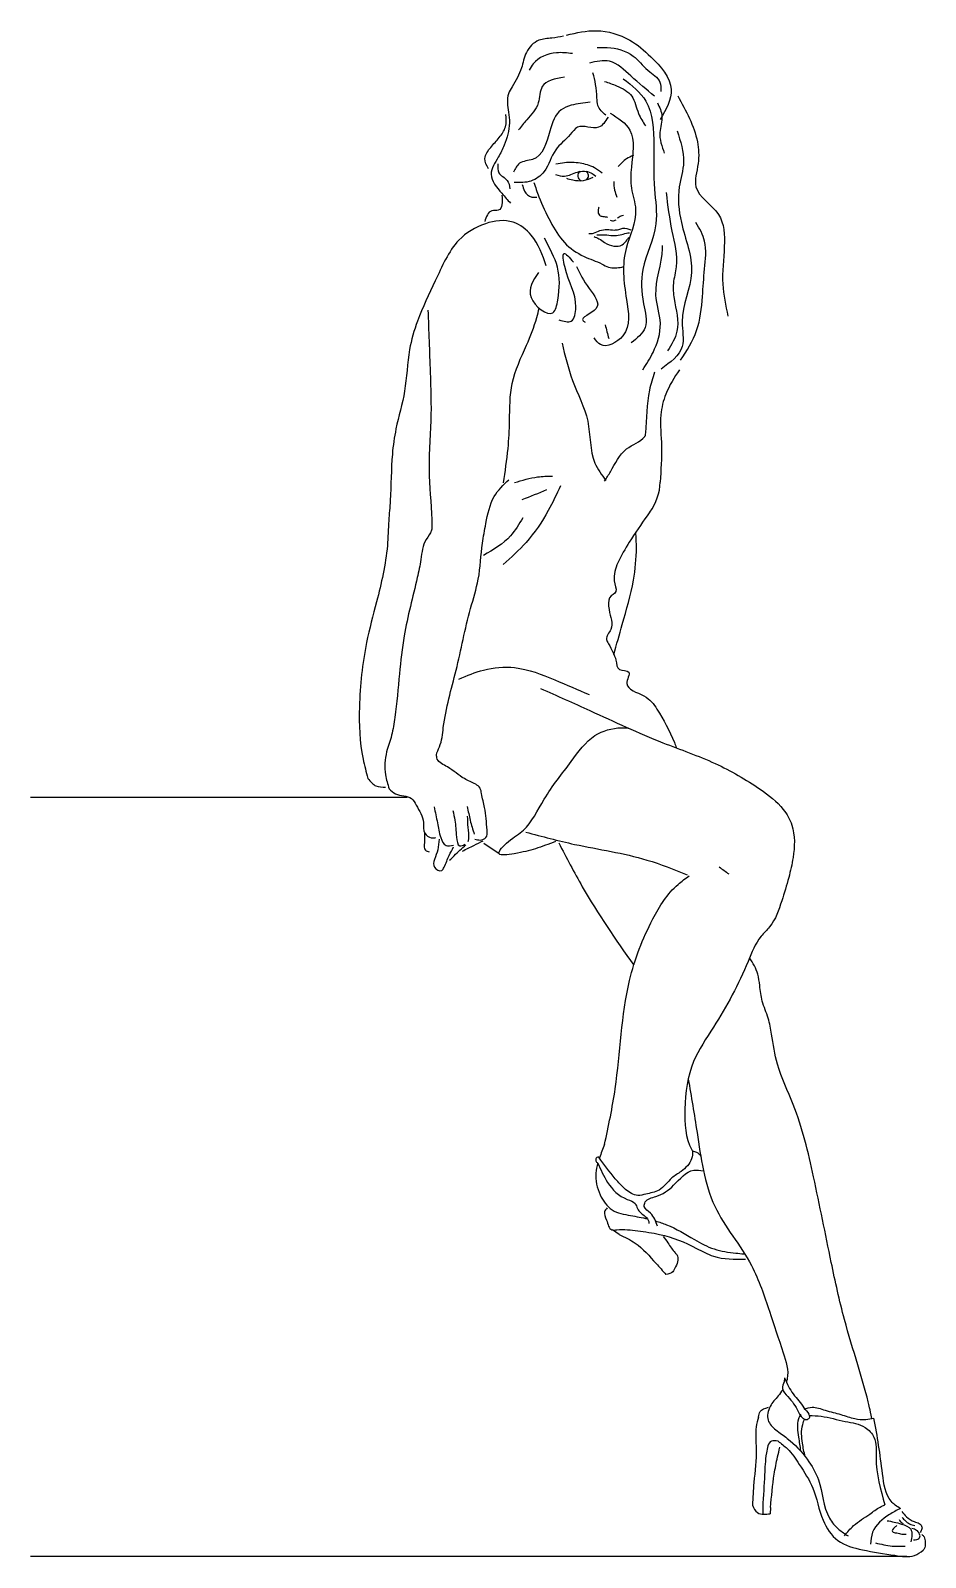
# Model space of a CAD drawing. Header units: millimetres. Extents: x -460 to 480, y -1 to 1603.
import ezdxf

# ---------------------------------------------------------------- set-up
doc = ezdxf.new("R2010")
doc.units = ezdxf.units.MM
doc.layers.add('ceco.net 138', color=7, linetype='Continuous')

msp = doc.modelspace()

# ---------------------------------------------------------------- linework, layer by layer
at = {"layer": 'ceco.net 138'}
for p, q in [((-64.4, 797.5), (-460.3, 797.5)), ((32, 738.4), (16.1, 749.1)), ((158.2, 338.4), (151.1, 343.2)), ((309, 52.1), (309, 44.5)), ((317.3, 51.5), (316.8, 45)), ((460.3, 0), (-460.3, 0))]:
    msp.add_line(p, q, dxfattribs=at)
for centre, radius, start, end in [((120.3, 1450.7), 5.57, 125.7061, 246.5369), ((120.3, 1450.7), 5.57, 314.7034, 57.7289), ((144, 1131.1), 57.4, 324.0798, 357.7892)]:
    msp.add_arc(centre, radius, start, end, dxfattribs=at)
for points, knots in [([(99.7, 1597.3), (95.7, 1596.5), (87.1, 1595), (71.9, 1594.5), (59, 1581.3), (56.3, 1562), (48.1, 1548.3), (39.5, 1533.8), (41.7, 1520.1), (44, 1502.1), (38.9, 1485.6), (30.9, 1468.8), (18.7, 1451.1), (33.2, 1434.3), (41, 1425.3), (43.9, 1421.9)], [0, 0, 0, 0, 12.340589, 26.14571, 44.387976, 61.589489, 83.607484, 91.995293, 111.217516, 122.508606, 146.616818, 160.667863, 180.000225, 203.091058, 216.723171, 216.723171, 216.723171, 216.723171]), ([(103, 1598.5), (113.3, 1600.9), (135.7, 1606.1), (168.5, 1596.3), (194.3, 1574), (220.8, 1543.9), (207.5, 1520.5), (201.4, 1510)], [0, 0, 0, 0, 31.626689, 68.110257, 96.354537, 136.789384, 170.093502, 170.093502, 170.093502, 170.093502]), ([(109.1, 1579), (103.6, 1579.7), (89.1, 1581.5), (70.7, 1574.2), (64.9, 1563.9), (63.6, 1561.5)], [0, 0, 0, 0, 16.88719, 43.840416, 51.979176, 51.979176, 51.979176, 51.979176]), ([(195.4, 1534.4), (187.1, 1541.1), (172, 1553.5), (150.9, 1574.6), (134.2, 1570.8), (126.9, 1569.1)], [0, 0, 0, 0, 32.608415, 59.929297, 81.123088, 81.123088, 81.123088, 81.123088]), ([(135.1, 1585.5), (138.6, 1585.6), (151.6, 1586), (173, 1580), (186.1, 1561.6), (202.2, 1552.4), (202, 1542.8), (201.9, 1539.3)], [0, 0, 0, 0, 10.616304, 39.249235, 60.884749, 78.542493, 88.261321, 88.261321, 88.261321, 88.261321]), ([(144.3, 1514.3), (140.7, 1517.4), (135, 1522.4), (134.9, 1534.7), (133.9, 1546.1), (131.7, 1554.8), (130.7, 1558.8)], [0, 0, 0, 0, 13.330091, 21.355322, 35.490604, 48.001064, 48.001064, 48.001064, 48.001064]), ([(100.7, 1554.3), (90.9, 1552.6), (74.2, 1549.7), (75.4, 1524.5), (62.4, 1511.6), (55.4, 1502.4), (52.6, 1498.8)], [0, 0, 0, 0, 25.458433, 43.094709, 64.650825, 78.202263, 78.202263, 78.202263, 78.202263]), ([(142.8, 1549.9), (147, 1548.5), (157.2, 1544.9), (174.2, 1536.2), (176.8, 1516.9), (183.2, 1507.2), (186, 1503)], [0, 0, 0, 0, 13.506231, 32.759505, 52.351416, 67.473196, 67.473196, 67.473196, 67.473196]), ([(162.5, 1552.7), (171.6, 1545.5), (193.5, 1528.2), (195.1, 1482.2), (193.7, 1440.1), (201.1, 1395.2), (180, 1357), (181.9, 1320.5), (190.2, 1290.6), (177, 1280), (170.9, 1275.1)], [0, 0, 0, 0, 33.451541, 80.73311, 126.506855, 163.152558, 213.133628, 248.992868, 274.211157, 295.819095, 295.819095, 295.819095, 295.819095]), ([(127.6, 1528.1), (121, 1527.3), (110.6, 1526.1), (91.9, 1519.1), (84.5, 1494.9), (76.5, 1466.1), (52.8, 1466.5), (49, 1458.1), (47.3, 1454.5)], [0, 0, 0, 0, 19.96866, 31.571054, 56.979341, 91.71829, 106.043446, 117.296755, 117.296755, 117.296755, 117.296755]), ([(198.4, 1527.2), (200.6, 1522.6), (205.4, 1512.6), (198.5, 1494.4), (203, 1481.7), (205.6, 1474.4)], [0, 0, 0, 0, 14.80279, 31.794709, 54.13476, 54.13476, 54.13476, 54.13476]), ([(219.7, 1534.7), (228.4, 1519), (240.8, 1496.5), (242.7, 1463.2), (232.5, 1432.9), (268.4, 1413.9), (269.5, 1374), (264.9, 1338.8), (270.1, 1314.5), (272.4, 1303.3)], [0, 0, 0, 0, 52.533543, 75.429951, 99.946384, 137.363485, 171.477148, 211.171573, 245.156916, 245.156916, 245.156916, 245.156916]), ([(20.9, 1458), (18.9, 1461.6), (14.7, 1469.4), (23.4, 1481.2), (32.1, 1490.3), (40.2, 1501.8), (39.5, 1510.7), (39.2, 1515.2)], [0, 0, 0, 0, 11.417637, 24.630217, 38.262315, 51.290896, 64.426649, 64.426649, 64.426649, 64.426649]), ([(146.5, 1512.3), (143.6, 1507.7), (136.5, 1496.1), (115.9, 1507), (104.8, 1490.1), (88.4, 1478.9), (83.3, 1456.1), (65.8, 1443.2), (54, 1443.5), (48, 1443.7)], [0, 0, 0, 0, 14.577246, 36.711879, 47.502696, 69.630139, 95.568543, 112.512134, 130.133342, 130.133342, 130.133342, 130.133342]), ([(148.7, 1516.6), (157, 1511.4), (177.2, 1498.7), (170.9, 1464.8), (169.5, 1437.4), (180.2, 1408.8), (159.6, 1370.8), (164.2, 1326.9), (172.6, 1284.3), (141.2, 1267.4), (133.9, 1277.6), (131.9, 1280.4)], [0, 0, 0, 0, 27.473265, 66.244755, 88.609276, 111.401683, 153.344228, 207.014302, 245.561153, 270.492553, 280.383282, 280.383282, 280.383282, 280.383282]), ([(219, 1497.8), (222.7, 1486.9), (229.2, 1467.4), (218.5, 1435.5), (222.5, 1396.1), (242.5, 1349.1), (219.9, 1307.2), (229.3, 1267.3), (211.9, 1254.7), (202.2, 1247.6)], [0, 0, 0, 0, 33.511561, 59.847626, 97.2944, 151.00064, 203.810873, 229.745709, 262.135471, 262.135471, 262.135471, 262.135471]), ([(30.7, 1463.2), (30.5, 1459.7), (29.9, 1452), (41.8, 1447.6), (42.9, 1440.2), (43.4, 1436.9)], [0, 0, 0, 0, 9.423522, 21.380628, 30.722626, 30.722626, 30.722626, 30.722626]), ([(140.5, 1453.3), (137.8, 1455.4), (130.9, 1460.6), (117, 1464.6), (103.2, 1464.9), (94.7, 1463.5), (91.7, 1463)], [0, 0, 0, 0, 10.118567, 25.827162, 42.098655, 51.424076, 51.424076, 51.424076, 51.424076]), ([(173.1, 1471.9), (170.6, 1470.9), (164.4, 1468.4), (160, 1463.4), (157.3, 1460.4)], [0, 0, 0, 0, 7.875086, 19.769365, 19.769365, 19.769365, 19.769365]), ([(91.3, 1451.9), (94.5, 1451), (102.5, 1448.7), (113.8, 1455.9), (126.6, 1455.9), (131.9, 1451.6), (133.6, 1450.3)], [0, 0, 0, 0, 9.561366, 24.043825, 37.846912, 44.251877, 44.251877, 44.251877, 44.251877]), ([(102.7, 1448.1), (105, 1447.4), (110.8, 1445.8), (120.8, 1444.9), (127.5, 1447.9), (130.8, 1449.4)], [0, 0, 0, 0, 7.249956, 18.248977, 28.95346, 28.95346, 28.95346, 28.95346]), ([(152.5, 1444.8), (152.6, 1441.7), (152.7, 1436), (154.9, 1430.8), (155.9, 1428.4)], [0, 0, 0, 0, 9.128831, 16.882868, 16.882868, 16.882868, 16.882868]), ([(35, 1430.4), (35.3, 1423.2), (35.9, 1413), (21.1, 1415.3), (18.6, 1407.6), (16.9, 1402.6)], [0, 0, 0, 0, 16.223977, 23.033593, 36.584697, 36.584697, 36.584697, 36.584697]), ([(56.4, 1441.4), (57, 1439), (58.2, 1433.5), (64.7, 1427.7), (69.9, 1428.2), (71.7, 1428.4)], [0, 0, 0, 0, 7.2369, 17.009079, 22.351898, 22.351898, 22.351898, 22.351898]), ([(68.6, 1443.6), (70.3, 1438.6), (75, 1424.5), (85.2, 1403.1), (98.9, 1379.6), (119.5, 1365.5), (136.4, 1360.4), (148.8, 1353), (157, 1354.1), (162.3, 1354.9), (162.9, 1355)], [0, 0, 0, 0, 2.747753, 7.76383, 12.408811, 16.784181, 20.36461, 21.681587, 24.135206, 24.438173, 24.438173, 24.438173, 24.438173]), ([(207.5, 1433), (209.2, 1419.5), (212.4, 1393.7), (221.3, 1361.6), (214.1, 1338.3), (216.1, 1315.6), (223.7, 1290.2), (213.2, 1273.4), (209.1, 1266.7)], [0, 0, 0, 0, 40.886376, 78.542571, 96.350392, 112.387151, 146.848194, 169.709107, 169.709107, 169.709107, 169.709107]), ([(136.9, 1417.7), (136.5, 1416.6), (135.7, 1413.9), (136.4, 1408.7), (141.6, 1408), (144.4, 1407.5), (146, 1407.2)], [0, 0, 0, 0, 3.4529, 8.77653, 12.718025, 17.531327, 17.531327, 17.531327, 17.531327]), ([(81.6, 1356), (77.6, 1367.5), (70.9, 1386.4), (46, 1405.9), (15.6, 1402.1), (-17.2, 1381.8), (-34, 1340.6), (-53.1, 1303.3), (-64.3, 1264.1), (-65.2, 1225.1), (-76.2, 1189.5), (-81.6, 1151), (-81.3, 1118.7), (-84.2, 1086.7), (-85.1, 1050.8), (-95, 1008.2), (-110.3, 952.8), (-115.9, 897.2), (-114.5, 848.7), (-107.6, 824.3), (-105.7, 817.6)], [0, 0, 0, 0, 35.968265, 59.129427, 88.495997, 121.252099, 170.758597, 216.8528, 248.031585, 291.937364, 332.778202, 359.349345, 408.251251, 429.347942, 455.694667, 515.722247, 559.834552, 627.889543, 682.880362, 703.84352, 703.84352, 703.84352, 703.84352]), ([(148.6, 1404.1), (149.4, 1403.8), (151.6, 1403.1), (153.8, 1403.8), (155.1, 1404.3)], [0, 0, 0, 0, 2.639291, 6.674117, 6.674117, 6.674117, 6.674117]), ([(153.2, 1393.7), (154.7, 1393.8), (157.8, 1394), (163.4, 1396.8), (167.8, 1395), (170.6, 1393.8)], [0, 0, 0, 0, 4.529548, 9.231393, 17.92123, 17.92123, 17.92123, 17.92123]), ([(156.3, 1406.2), (157.5, 1407.1), (159.5, 1408.5), (161.8, 1409.2), (162.6, 1409.4)], [0, 0, 0, 0, 4.613383, 7.115584, 7.115584, 7.115584, 7.115584]), ([(222.8, 1256.8), (229.3, 1266.9), (242.4, 1287.3), (245.7, 1321.7), (247.6, 1352.6), (251.2, 1380.2), (242.6, 1395.3), (238.8, 1401.7)], [0, 0, 0, 0, 35.497184, 71.864573, 100.94088, 129.926883, 151.77223, 151.77223, 151.77223, 151.77223]), ([(73.3, 1349), (67.7, 1340.6), (56.4, 1323.6), (89.2, 1297.5), (95.8, 1328.8), (96.3, 1354.4), (85.2, 1374.9), (79.7, 1385)], [0, 0, 0, 0, 27.140903, 55.059461, 69.274975, 103.742808, 137.113126, 137.113126, 137.113126, 137.113126]), ([(126.2, 1389.9), (128, 1389.9), (132.1, 1390), (140.3, 1395.1), (147.9, 1394.2), (153.2, 1393.7)], [0, 0, 0, 0, 5.212156, 12.32636, 27.503828, 27.503828, 27.503828, 27.503828]), ([(131.8, 1386.8), (133.5, 1386.1), (137.5, 1384.5), (143.6, 1379.7), (151.8, 1376), (161.5, 1376.9), (165.9, 1382.3), (167.8, 1385.4), (168.4, 1386.3)], [0, 0, 0, 0, 5.581418, 12.636622, 23.252199, 31.930162, 39.61812, 42.937804, 42.937804, 42.937804, 42.937804]), ([(134.8, 1388.7), (137.6, 1388.8), (143.2, 1389), (151.3, 1387.6), (159, 1388.1), (164.7, 1390.2), (168, 1390.7), (169.1, 1390.9)], [0, 0, 0, 0, 8.26331, 16.766429, 24.448905, 31.342456, 34.623285, 34.623285, 34.623285, 34.623285]), ([(94.9, 1299.3), (99.8, 1297.8), (110.5, 1294.5), (115.6, 1326.4), (103, 1338.7), (97.5, 1375), (106, 1364.8), (110.2, 1359.8)], [0, 0, 0, 0, 12.888535, 28.097305, 72.52774, 86.177226, 99.795911, 99.795911, 99.795911, 99.795911]), ([(183.1, 1246.9), (186.9, 1252.8), (196.2, 1267.6), (205, 1295.3), (191.4, 1331.7), (203.9, 1358.8), (203.7, 1376.3), (203.7, 1377.3)], [0, 0, 0, 0, 21.197364, 52.649133, 82.748342, 132.047808, 135.098976, 135.098976, 135.098976, 135.098976]), ([(113.4, 1355.4), (116.9, 1348), (123.3, 1334.5), (145, 1310.5), (114.8, 1301.3), (121.7, 1297.4), (122.6, 1296.9)], [0, 0, 0, 0, 26.747208, 49.180561, 67.626197, 70.517358, 70.517358, 70.517358, 70.517358]), ([(-42.7, 1309.6), (-41.9, 1287.8), (-40.6, 1249.2), (-38.5, 1191.1), (-43.8, 1137), (-38.2, 1099.1), (-38.7, 1075.9), (-48, 1066.2), (-49.7, 1048.2), (-56.7, 1014.5), (-67.9, 975), (-72.8, 925.5), (-76.1, 890.6), (-80.1, 863), (-87.7, 843.9), (-88.8, 824.1), (-85, 811.5), (-83.5, 806.7)], [0, 0, 0, 0, 65.48048, 115.969828, 174.336667, 226.999152, 231.502173, 242.728759, 264.409329, 283.844594, 346.476266, 386.783952, 432.79469, 451.975469, 469.95735, 494.290286, 509.346867, 509.346867, 509.346867, 509.346867]), ([(36.6, 1128), (38.4, 1140), (41.8, 1161.7), (43.4, 1196.6), (43, 1234.4), (59.6, 1269), (70.2, 1295), (73.4, 1308.2), (74.1, 1311.5)], [0, 0, 0, 0, 0.0363881, 0.0656877, 0.1050625, 0.1480269, 0.1788462, 0.1890251, 0.1890251, 0.1890251, 0.1890251]), ([(98.2, 1275), (101.3, 1261.7), (107.9, 1233.5), (129.3, 1194.5), (126.5, 1154.6), (139.8, 1136.6), (144.1, 1130.7)], [0, 0, 0, 0, 40.906459, 86.582592, 131.179605, 152.628305, 152.628305, 152.628305, 152.628305]), ([(195.3, 1244.3), (193.3, 1238.1), (186.8, 1217.5), (187.2, 1194.5), (185.6, 1178.6), (185.5, 1177.5)], [0, 0, 0, 0, 3.428463, 11.253443, 11.811227, 11.811227, 11.811227, 11.811227]), ([(221.5, 1246.9), (216.2, 1238.7), (206.8, 1224.1), (200, 1196.1), (204.1, 1165), (201.9, 1141.5), (201.4, 1128.9)], [0, 0, 0, 0, 5.102086, 9.009601, 14.774021, 21.323103, 21.323103, 21.323103, 21.323103]), ([(142.9, 1129.9), (145, 1133.2), (152.3, 1144.6), (161.7, 1165.1), (180.7, 1171), (185.3, 1177.3), (185.5, 1177.5)], [0, 0, 0, 0, 2.016052, 7.128975, 11.160451, 11.293127, 11.293127, 11.293127, 11.293127]), ([(6.6, 753.7), (8.4, 753.2), (12.3, 752.2), (19.9, 754.8), (18.9, 769.3), (18, 784), (14, 798.4), (12.7, 807.8), (5.5, 813.1), (-7.4, 817.6), (-18.8, 828.9), (-32.8, 834.5), (-34.2, 844), (-28.1, 854.1), (-26, 884.9), (-11.6, 932.5), (-1.9, 985), (12.1, 1028.5), (13.1, 1059.2), (18.7, 1088), (23.6, 1113.3), (36.5, 1125.9), (42.2, 1131.4)], [0, 0, 0, 0, 5.750955, 12.163163, 19.964684, 43.931573, 59.026151, 64.92, 71.030375, 84.2349, 105.96739, 119.551632, 124.142727, 132.832324, 153.608517, 215.218597, 281.828922, 313.712775, 351.641745, 372.791568, 402.581932, 425.887496, 425.887496, 425.887496, 425.887496]), ([(96.6, 1124.9), (92.4, 1116.2), (82.5, 1095.2), (63.2, 1066.3), (44.7, 1049.8), (36.3, 1042.3)], [0, 0, 0, 0, 28.849283, 69.651476, 103.114411, 103.114411, 103.114411, 103.114411]), ([(48.4, 1128.3), (56.3, 1130.8), (69.3, 1134.8), (82.8, 1135.1), (88, 1135.2)], [0, 0, 0, 0, 24.835965, 40.349655, 40.349655, 40.349655, 40.349655]), ([(57, 1091.3), (53, 1084.7), (43.1, 1067.8), (26, 1057.8), (15.7, 1051.8)], [0, 0, 0, 0, 22.904117, 58.010682, 58.010682, 58.010682, 58.010682]), ([(190.5, 1097.5), (189.6, 1096.2), (182.1, 1085.8), (170.1, 1068.4), (157, 1046.1), (150.7, 1028.1), (157.7, 1011.8), (146.3, 1010.1), (147.1, 991), (154.1, 976.1), (142.6, 965.6), (148.3, 957.6), (151.5, 950.1), (156, 941), (155.1, 929.4), (173.2, 932.4), (160.2, 912), (187.1, 905.9), (201.4, 885.8), (212.2, 865.6), (217.7, 851.4), (218.5, 849.5)], [4.037049, 4.037049, 4.037049, 4.037049, 4.873636, 10.723395, 15.062069, 18.401388, 20.501092, 22.724512, 24.719669, 28.127557, 30.177908, 31.056629, 32.814071, 34.4709, 36.758364, 38.907547, 41.195012, 44.900717, 48.42612, 55.347837, 56.396841, 56.396841, 56.396841, 56.396841]), ([(152.7, 947.7), (155.5, 958.2), (162.7, 984.2), (173.7, 1021.1), (176.8, 1054), (176.1, 1070.9), (175.7, 1076.2)], [0.336252, 0.336252, 0.336252, 0.336252, 6.041574, 14.418684, 20.411296, 23.228444, 23.228444, 23.228444, 23.228444]), ([(-10.1, 921.9), (-1.7, 925.5), (16.9, 933.3), (52.6, 936.5), (89.3, 921.8), (114.7, 910.8), (126.7, 905.6)], [0, 0, 0, 0, 27.495101, 60.297492, 104.393425, 143.711991, 143.711991, 143.711991, 143.711991]), ([(75.6, 912.1), (92.9, 904.4), (135.8, 885.3), (196, 856.8), (258.5, 835.5), (300.6, 811.2), (329, 789.6), (343.4, 764.3), (342.4, 738.3), (336.2, 712), (328.8, 687.6), (321.1, 665), (302.6, 648.4), (288.2, 609.6), (264.8, 566.3), (231.8, 518.5), (226, 473.2), (227.5, 439), (235.1, 426.4), (235.4, 426)], [0, 0, 0, 0, 9.912631, 24.522098, 34.815671, 44.323758, 49.894881, 53.177588, 59.139331, 62.865279, 67.323156, 72.564266, 74.918167, 80.087153, 93.684017, 100.989091, 109.838279, 117.385328, 117.66801, 117.66801, 117.66801, 117.66801]), ([(91.4, 751.3), (84.2, 748.5), (69.5, 743), (53.1, 739.1), (25, 734.9), (44, 754.4), (63.1, 764.5), (80.2, 800.4), (105.6, 831.3), (128.2, 864.2), (153.2, 871.2), (165.2, 870.7), (167.5, 870.5)], [0, 0, 0, 0, 0.0223571, 0.0455224, 0.0613145, 0.0774017, 0.0972506, 0.1362368, 0.1852585, 0.2219713, 0.2509975, 0.257937, 0.257937, 0.257937, 0.257937]), ([(-105.7, 817.6), (-103.2, 814.3), (-98.4, 808.3), (-90.8, 808.4), (-87.2, 808.4)], [0, 0, 0, 0, 11.561649, 21.715193, 21.715193, 21.715193, 21.715193]), ([(-83.5, 806.7), (-81.4, 804.7), (-75.2, 798.4), (-60.7, 800.4), (-53.4, 785.8), (-45.9, 774.7), (-48.4, 760.1), (-40.3, 754.7), (-36, 755.1), (-34.4, 755.3)], [0, 0, 0, 0, 8.555217, 26.050557, 34.605033, 54.448791, 65.846215, 73.977851, 78.865049, 78.865049, 78.865049, 78.865049]), ([(-36.2, 787.6), (-35, 782), (-32.7, 771), (-30.6, 757.8), (-25.2, 745.4), (-18.8, 746.8), (-16, 747.4)], [0, 0, 0, 0, 17.122231, 33.116177, 43.023767, 50.666098, 50.666098, 50.666098, 50.666098]), ([(-1.4, 788), (-0.4, 783.1), (1.5, 773.3), (4.4, 763.8), (6, 759)], [0, 0, 0, 0, 14.668784, 29.932557, 29.932557, 29.932557, 29.932557]), ([(-16.6, 784), (-15.8, 780.5), (-13.7, 771), (-13.3, 760.3), (-11.4, 744.7), (-5.9, 747.3), (-3.8, 748.3)], [0, 0, 0, 0, 10.596806, 28.396517, 38.151252, 43.857291, 43.857291, 43.857291, 43.857291]), ([(-1.4, 777.9), (-1.3, 773.9), (-1.1, 766.1), (0.5, 757.1), (-0.5, 752.1), (-0.8, 751)], [0, 0, 0, 0, 11.920817, 23.536794, 26.949782, 26.949782, 26.949782, 26.949782]), ([(-46.3, 760.6), (-46.2, 757.3), (-46.2, 751.3), (-47.3, 742), (-43, 740.8), (-41.5, 740.4)], [0.597491, 0.597491, 0.597491, 0.597491, 2.378209, 3.814945, 4.521357, 4.521357, 4.521357, 4.521357]), ([(60.2, 761.1), (77.2, 756.5), (119.2, 745.3), (177.6, 737.2), (215.6, 721.9), (229.5, 716.3)], [0, 0, 0, 0, 52.813354, 130.519032, 175.386564, 175.386564, 175.386564, 175.386564]), ([(-31, 753.7), (-31.3, 749.9), (-31.9, 742.6), (-35.6, 733.6), (-38.3, 723.6), (-28.5, 718.7), (-24.2, 727.4), (-21.1, 735.6), (-17.3, 742.6), (-15.7, 745.5)], [0, 0, 0, 0, 11.223117, 21.824731, 30.132389, 38.511699, 42.547521, 56.163522, 66.182142, 66.182142, 66.182142, 66.182142]), ([(-20, 731.5), (-18.4, 733.1), (-12.9, 738.7), (-7, 743.9), (-2.8, 747.6)], [0, 0, 0, 0, 6.92444, 23.62267, 23.62267, 23.62267, 23.62267]), ([(-6.5, 741.2), (-2.5, 743.2), (4.9, 746.8), (12.2, 750.4), (15.4, 752.1)], [0, 0, 0, 0, 13.539578, 24.490111, 24.490111, 24.490111, 24.490111]), ([(94.7, 749.8), (102.7, 734.4), (125.9, 689.7), (154.6, 648.2), (173.5, 621.3)], [0, 0, 0, 0, 0.0523147, 0.1509362, 0.1509362, 0.1509362, 0.1509362]), ([(142.8, 432.8), (147, 452.3), (159.2, 509.2), (160.6, 591.7), (188.2, 663.2), (211.5, 700.7), (227.8, 712.4), (231.8, 715.3)], [0, 0, 0, 0, 59.836286, 174.644342, 243.644621, 288.530058, 303.433071, 303.433071, 303.433071, 303.433071]), ([(423.6, 144.9), (421.6, 155.3), (417.9, 171.6), (408.2, 204.2), (393.1, 252.6), (378.8, 319), (363.9, 394.8), (347.3, 465.3), (323.8, 512.5), (319.1, 543.9), (315.4, 566.4), (307.8, 582.6), (306.1, 598.4), (304, 614.5), (298.9, 623.5), (295.1, 628.9)], [20.652878, 20.652878, 20.652878, 20.652878, 22.686497, 29.870981, 38.53985, 49.269117, 65.282862, 79.018937, 86.953265, 92.586781, 95.533259, 98.840237, 101.764543, 103.839317, 107.223484, 107.223484, 107.223484, 107.223484]), ([(230.8, 501.7), (234, 483.2), (241.5, 438.4), (250.8, 366.8), (297.6, 314), (315.4, 259.1), (328.5, 220.7), (336.9, 194.4), (334.2, 184.4), (333.9, 183.3)], [1.100568, 1.100568, 1.100568, 1.100568, 11.002813, 24.927157, 37.683318, 46.676787, 54.672547, 59.489564, 60.133196, 60.133196, 60.133196, 60.133196]), ([(136.9, 419.5), (136, 419.6), (133.9, 419.8), (133, 415.5), (134.8, 414.1), (135.7, 413.3)], [0, 0, 0, 0, 2.307957, 5.871016, 9.110635, 9.110635, 9.110635, 9.110635]), ([(235.4, 426), (235.3, 423.2), (234.6, 414.7), (224.9, 405), (211.3, 397.3), (202.3, 383.7), (188.1, 381.5), (175.7, 377.8), (164, 385.8), (151.1, 399.8), (142.5, 411.8), (136.9, 419.5)], [0.577654, 0.577654, 0.577654, 0.577654, 2.009887, 5.021938, 7.087237, 10.314537, 12.871475, 14.332145, 16.837658, 19.52549, 24.49442, 24.49442, 24.49442, 24.49442]), ([(142.8, 432.8), (141, 428.3), (139.1, 423.6), (137.5, 418.8), (137.4, 418.7)], [0, 0, 0, 0, 2.559399, 2.621167, 2.621167, 2.621167, 2.621167]), ([(235.4, 426), (236.8, 425.7), (240.2, 425), (242.6, 422.7), (243.8, 421.1)], [0, 0, 0, 0, 0.751693, 1.771296, 1.771296, 1.771296, 1.771296]), ([(135.7, 413.3), (134.7, 409.9), (132.2, 398.8), (136.4, 380.6), (149.5, 361.9), (169.5, 358.4), (182.2, 356.1), (188.1, 354.7)], [3.601275, 3.601275, 3.601275, 3.601275, 5.44074, 9.519847, 13.050049, 16.569138, 19.706807, 19.706807, 19.706807, 19.706807]), ([(135.5, 413.8), (138.7, 406.7), (145.5, 391.3), (159.8, 376.4), (175.4, 372.8), (177.3, 363.1), (184.3, 358.9), (189.5, 353.6), (189.3, 350.7), (189.2, 350)], [0, 0, 0, 0, 23.20028, 50.543531, 59.890454, 65.647046, 77.335284, 83.766882, 85.832454, 85.832454, 85.832454, 85.832454]), ([(198.4, 347), (196.8, 352), (194.1, 360.1), (183.5, 365.8), (185.9, 375.9), (201.1, 378.2), (216.7, 389.7), (230.8, 408), (243.3, 405.8), (246.8, 405.2)], [0, 0, 0, 0, 2.720237, 4.391545, 5.207366, 7.408701, 11.260391, 15.861986, 17.659741, 17.659741, 17.659741, 17.659741]), ([(145.6, 366.3), (144.4, 365), (141.1, 361.3), (145.8, 353.1), (147.6, 342.2), (161.9, 344.4), (177.9, 342.1), (207.1, 338.5), (233.1, 327.7), (261.1, 311.9), (279.4, 312.3), (291, 312.5)], [0, 0, 0, 0, 4.776709, 13.963046, 25.46755, 30.749493, 52.825736, 76.082471, 117.579845, 137.09793, 170.99961, 170.99961, 170.99961, 170.99961]), ([(158.2, 338.4), (164, 335.6), (179.1, 328.4), (193.6, 311.6), (203.9, 300.2), (207.4, 296.4)], [0, 0, 0, 0, 19.113453, 49.799251, 65.242081, 65.242081, 65.242081, 65.242081]), ([(196.4, 352.6), (200.4, 351.4), (214.6, 346.7), (234.3, 334.8), (257.5, 321.7), (276, 319.3), (286.5, 318.2), (289.4, 317.9)], [21.217322, 21.217322, 21.217322, 21.217322, 23.383221, 29.129305, 33.138301, 37.212093, 38.701557, 38.701557, 38.701557, 38.701557]), ([(204.4, 336.4), (206.1, 334.1), (210.4, 328.4), (214.7, 321.3), (218.5, 317.6), (219.3, 316.8)], [0, 0, 0, 0, 8.540021, 21.350072, 24.596796, 24.596796, 24.596796, 24.596796]), ([(219.3, 316.8), (219.7, 315.1), (220.7, 310.7), (217.5, 305), (214.9, 297.9), (210.1, 297), (207.4, 296.4)], [0, 0, 0, 0, 5.323441, 12.873333, 18.937773, 26.571073, 26.571073, 26.571073, 26.571073]), ([(332, 187.9), (331.9, 186.5), (331.6, 182.6), (327.9, 175.3), (338.6, 165.6), (344.9, 155.7), (350.5, 144.1), (356.3, 143.8), (359.1, 146.4), (358.1, 148.5), (357.6, 149.6)], [0, 0, 0, 0, 4.390058, 11.655025, 21.851237, 41.037146, 51.848338, 54.300176, 57.766526, 60.870867, 60.870867, 60.870867, 60.870867]), ([(332, 187.9), (333.2, 184.8), (336.8, 175.8), (345, 166.1), (352.3, 156.5), (355.8, 151.8), (357.6, 149.6)], [0, 0, 0, 0, 10.118603, 28.858906, 37.79168, 46.342685, 46.342685, 46.342685, 46.342685]), ([(330, 175.3), (328.6, 173), (324.2, 167), (315.7, 158.7), (312.1, 142.7), (319.4, 136.1), (322.8, 133)], [61.670835, 61.670835, 61.670835, 61.670835, 63.015786, 65.455622, 68.020667, 70.293927, 70.293927, 70.293927, 70.293927]), ([(304.6, 146.5), (303.6, 143.1), (300.6, 132.3), (303.5, 109), (299.6, 81.7), (298.7, 61.9), (298.3, 53.9)], [0, 0, 0, 0, 10.520589, 33.425607, 69.084957, 93.009427, 93.009427, 93.009427, 93.009427]), ([(304.6, 146.5), (304.9, 148.6), (305.7, 154.3), (311.5, 155.8), (315.2, 156.8)], [0, 0, 0, 0, 6.029454, 16.034911, 16.034911, 16.034911, 16.034911]), ([(348.8, 149.6), (348, 147.9), (344.3, 140.5), (346.5, 126.8), (348.1, 115.6), (348.8, 110.8)], [0, 0, 0, 0, 0.00536339, 0.02469368, 0.03927851, 0.03927851, 0.03927851, 0.03927851]), ([(353.5, 105.1), (352.5, 109.7), (350.1, 120.7), (349.2, 134.7), (352.4, 142.9), (353.2, 144.9)], [0.00444751, 0.00444751, 0.00444751, 0.00444751, 0.01863569, 0.03824013, 0.04487049, 0.04487049, 0.04487049, 0.04487049]), ([(352.7, 154.7), (355.4, 155.7), (362.7, 158.4), (375.6, 152.7), (390.7, 149.9), (404.4, 144.5), (416.4, 143.6), (423.1, 144.8), (425.8, 145.3)], [0, 0, 0, 0, 1.474043, 3.961455, 6.909545, 9.583383, 11.629883, 13.097247, 13.097247, 13.097247, 13.097247]), ([(357.6, 148.2), (361.9, 148), (374.8, 147.6), (394.1, 141.5), (415.2, 139), (429.4, 123.7), (426.2, 93.4), (432.8, 70.3), (437.4, 54.2)], [0, 0, 0, 0, 12.830074, 38.744251, 60.635804, 74.52209, 96.140564, 146.65323, 146.65323, 146.65323, 146.65323]), ([(453.7, 50.5), (449.9, 52.6), (438.3, 60.7), (433.5, 97.7), (429.8, 126.6), (425.8, 145.3)], [1.870862, 1.870862, 1.870862, 1.870862, 4.104043, 9.388425, 19.61225, 19.61225, 19.61225, 19.61225]), ([(322.8, 133), (326.9, 130.1), (339.2, 121.4), (355.5, 104.4), (372, 76.1), (372.4, 47), (387.7, 28.7), (395.4, 23.9), (398.7, 21.7)], [0, 0, 0, 0, 14.964578, 45.306382, 69.735323, 111.8437, 127.072585, 138.975061, 138.975061, 138.975061, 138.975061]), ([(325.1, 121.2), (322.6, 121.5), (315.2, 122.6), (311.8, 104.2), (310.9, 83.1), (309.7, 63.7), (309, 52.1)], [0, 0, 0, 0, 6.827012, 20.139108, 43.12703, 77.149882, 77.149882, 77.149882, 77.149882]), ([(317.3, 51.5), (318.3, 63.2), (319.9, 81), (323.9, 102.1), (326.2, 111.4), (327, 114.8)], [0, 0, 0, 0, 35.304733, 53.656614, 64.177203, 64.177203, 64.177203, 64.177203]), ([(325.1, 121.2), (328.5, 118.7), (337.5, 112.1), (348.9, 94.6), (364.6, 70.7), (369.1, 40.5), (386.3, 13.8), (416.5, 6), (442.7, 2.2), (466, -1.6), (474.7, 4.5), (477.7, 6.6)], [0, 0, 0, 0, 12.486734, 33.350615, 61.946546, 97.242949, 123.762861, 151.384769, 186.017135, 206.498148, 217.20243, 217.20243, 217.20243, 217.20243]), ([(298.3, 53.9), (299.6, 50.8), (301.9, 45.5), (310.2, 44.1), (314.6, 44.7), (316.8, 45)], [0, 0, 0, 0, 9.356261, 16.275291, 23.011245, 23.011245, 23.011245, 23.011245]), ([(394.8, 21.7), (397.9, 25.5), (405.5, 34.7), (419.7, 42.7), (430, 51.1), (435.6, 53.6), (437.4, 54.2)], [0, 0, 0, 0, 2.525933, 6.18052, 8.44298, 9.405084, 9.405084, 9.405084, 9.405084]), ([(453.7, 50.5), (449.8, 48.5), (438.4, 42.7), (423.9, 30.3), (422.6, 17.3), (422.1, 13)], [0.207263, 0.207263, 0.207263, 0.207263, 2.509233, 6.956329, 9.205086, 9.205086, 9.205086, 9.205086]), ([(439.7, 37.7), (444.6, 36.8), (453, 35.2), (467.5, 29.5), (465.6, 20.4), (464.5, 15.4)], [0, 0, 0, 0, 15.586639, 26.755181, 39.91338, 39.91338, 39.91338, 39.91338]), ([(450, 32.5), (449.2, 31.9), (447.2, 30.5), (444, 26.8), (447.2, 25.1), (450.5, 24.9), (454.9, 23.2), (458.2, 23.4), (459.7, 23.5)], [0, 0, 0, 0, 3.235075, 8.039069, 9.084097, 13.061724, 18.301717, 22.844192, 22.844192, 22.844192, 22.844192]), ([(452.3, 38.8), (452.8, 38), (453.7, 36.2), (455.6, 35.2), (456.6, 34.6)], [0, 0, 0, 0, 2.641678, 6.144524, 6.144524, 6.144524, 6.144524]), ([(455.2, 47.2), (456.7, 45.3), (460.3, 41), (466.9, 36.7), (473.4, 35.4), (477.1, 31.4), (475.8, 27.6), (474.8, 25.9), (474.4, 25.2)], [0, 0, 0, 0, 7.293833, 16.945767, 22.521371, 27.261651, 30.88871, 33.416388, 33.416388, 33.416388, 33.416388]), ([(455.5, 41.1), (456.5, 40), (458.9, 37.4), (463.1, 33.8), (466.9, 33), (468.8, 32.6)], [0, 0, 0, 0, 4.54504, 10.393709, 16.176959, 16.176959, 16.176959, 16.176959]), ([(467.6, 17.4), (468.8, 17.4), (471.4, 17.4), (475.1, 20.3), (473.6, 24.7), (470.7, 28.1), (467.5, 28.9), (465.7, 29.4)], [0, 0, 0, 0, 3.450594, 7.839277, 11.466331, 15.706887, 21.036056, 21.036056, 21.036056, 21.036056]), ([(476.3, 23.1), (477.1, 22.4), (479.6, 20.3), (479.5, 15), (480.2, 10), (478.4, 7.6), (477.7, 6.6)], [0, 0, 0, 0, 3.28935, 9.370225, 14.578964, 17.992936, 17.992936, 17.992936, 17.992936]), ([(427.5, 14.4), (433.3, 13), (443.6, 10.4), (454.1, 10.8), (458.7, 11)], [0, 0, 0, 0, 17.883554, 31.537555, 31.537555, 31.537555, 31.537555])]:
    msp.add_open_spline(points, degree=3, knots=knots, dxfattribs=at)
for points in [[(143.4, 1294.2), (144.7, 1289.3), (146, 1284.5), (147.2, 1279.7)], [(81.9, 1120.6), (73.3, 1117.1), (64.7, 1113.7), (56.1, 1110.3)], [(263.3, 724.5), (266.7, 722.1), (270.1, 719.6), (273.4, 717.2)]]:
    msp.add_open_spline(points, degree=3, dxfattribs=at)

doc.saveas('drawing.dxf')
